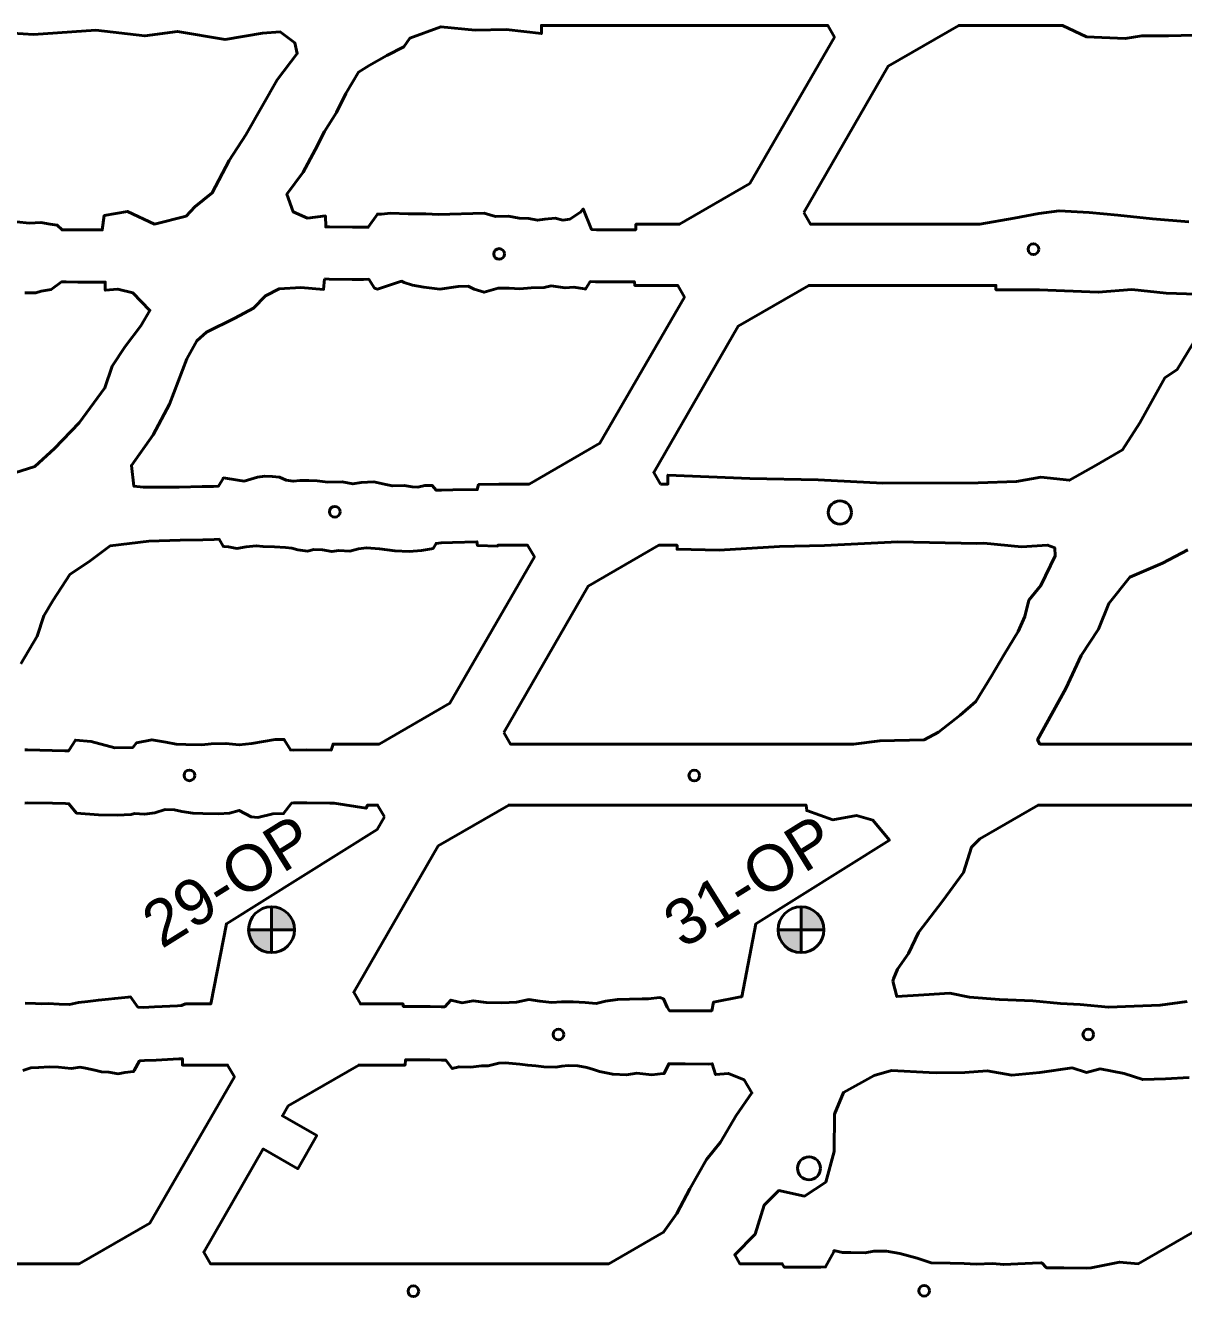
# Model space of a CAD drawing. Header units: millimetres. Extents: x -28 to 1943, y -5245 to 2752.
# Drawn here: x 1155.9 to 1231.6, y -0.4 to 82.7 of the extents above; entities that cross this region are included whole.
import ezdxf

# ---------------------------------------------------------------- set-up
doc = ezdxf.new("R2010")
doc.units = ezdxf.units.MM
doc.styles.add('DG-T1-473 TO 560$0$Standard', font='arial.ttf')

msp = doc.modelspace()

# ---------------------------------------------------------------- hatches: boundary and pattern name
at = {"linetype": 'Continuous', "lineweight": 40}
h = msp.add_hatch(color=7, dxfattribs=at)
h.paths.add_polyline_path([(1173.47, 23.601, 0.414214), (1171.97, 25.101), (1171.97, 23.601)])
h.paths.add_polyline_path([(1171.97, 23.601), (1170.47, 23.601, 0.414214), (1171.97, 22.101)])
h = msp.add_hatch(color=3, dxfattribs=at)
h.paths.add_polyline_path([(1208.111, 23.601, 0.414214), (1206.611, 25.101), (1206.611, 23.601)])
h.paths.add_polyline_path([(1206.611, 23.601), (1205.111, 23.601, 0.414214), (1206.611, 22.101)])
h = msp.add_hatch(color=3, dxfattribs=at)
h.paths.add_polyline_path([(1208.111, 23.601, 0.414214), (1206.611, 25.101), (1206.611, 23.601)])
h.paths.add_polyline_path([(1206.611, 23.601), (1205.111, 23.601, 0.414214), (1206.611, 22.101)])

# ---------------------------------------------------------------- linework, layer by layer
at = {"color": 7, "linetype": 'Continuous', "lineweight": 40}
for p, q in [((1171.97, 22.101), (1171.97, 25.101)), ((1171.97, 22.101), (1171.97, 25.101)), ((1170.47, 23.601), (1173.47, 23.601)), ((1170.47, 23.601), (1173.47, 23.601))]:
    msp.add_line(p, q, dxfattribs=at)
at = {"color": 3, "linetype": 'Continuous', "lineweight": 40}
for p, q in [((1206.611, 22.101), (1206.611, 25.101)), ((1206.611, 22.101), (1206.611, 25.101)), ((1205.111, 23.601), (1208.111, 23.601)), ((1205.111, 23.601), (1208.111, 23.601))]:
    msp.add_line(p, q, dxfattribs=at)
at = {"color": 7, "lineweight": 40}
msp.add_line((1212.619, 20.245), (1212.658, 20.384), dxfattribs=at)
msp.add_line((1212.619, 20.245), (1212.658, 20.384), dxfattribs=at)
at = {"lineweight": 40}
for points in [[(1154.375, 82.285), (1156.388, 82.163), (1160.465, 82.428), (1163.679, 82.057), (1165.827, 82.351), (1168.938, 81.836), (1171.385, 82.251), (1172.545, 82.327), (1173.499, 81.6), (1173.648, 80.906), (1172.334, 79.19), (1171.366, 77.458), (1170.283, 75.599), (1169.192, 73.904), (1168.084, 71.794), (1166.957, 70.89), (1166.375, 70.273), (1164.316, 69.758), (1162.544, 70.585), (1161.025, 70.309), (1160.898, 69.372), (1160.532, 69.373), (1159.328, 69.371), (1158.59, 69.369), (1158.269, 69.369), (1157.954, 69.693), (1157.481, 69.741), (1156.868, 69.852), (1156.141, 69.81), (1155.279, 69.893)], [(1154.375, 82.285), (1156.388, 82.163), (1160.465, 82.428), (1163.679, 82.057), (1165.827, 82.351), (1168.938, 81.836), (1171.385, 82.251), (1172.545, 82.327), (1173.499, 81.6), (1173.648, 80.906), (1172.334, 79.19), (1171.366, 77.458), (1170.283, 75.599), (1169.192, 73.904), (1168.084, 71.794), (1166.957, 70.89), (1166.375, 70.273), (1164.316, 69.758), (1162.544, 70.585), (1161.025, 70.309), (1160.898, 69.372), (1160.532, 69.373), (1159.328, 69.371), (1158.59, 69.369), (1158.269, 69.369), (1157.954, 69.693), (1157.481, 69.741), (1156.868, 69.852), (1156.141, 69.81), (1155.279, 69.893)], [(1233.147, 82.125), (1230.647, 82.067), (1228.906, 82.064), (1227.812, 81.888), (1225.286, 82.008), (1223.724, 82.748), (1216.936, 82.748), (1212.314, 80.08), (1206.79, 70.511)], [(1233.147, 82.125), (1230.647, 82.067), (1228.906, 82.064), (1227.812, 81.888), (1225.286, 82.008), (1223.724, 82.748), (1216.936, 82.748), (1212.314, 80.08), (1206.79, 70.511)], [(1206.79, 70.511), (1207.23, 69.748), (1218.313, 69.748), (1220.56, 70.141), (1222.161, 70.452), (1223.505, 70.624), (1225.456, 70.504), (1227.333, 70.342), (1229.607, 70.095), (1231.98, 69.903)], [(1206.79, 70.511), (1207.23, 69.748), (1218.313, 69.748), (1220.56, 70.141), (1222.161, 70.452), (1223.505, 70.624), (1225.456, 70.504), (1227.333, 70.342), (1229.607, 70.095), (1231.98, 69.903)], [(1175.432, 66.172), (1175.743, 66.149), (1177.24, 66.138), (1177.991, 66.139), (1178.329, 66.144), (1178.704, 65.57), (1178.909, 65.498), (1180.481, 66.013), (1180.645, 65.936), (1181.193, 65.763), (1181.934, 65.636), (1182.985, 65.49), (1184.176, 65.678), (1184.826, 65.685), (1185.222, 65.49), (1185.872, 65.298), (1186.794, 65.561), (1187.509, 65.561), (1188.209, 65.521), (1188.962, 65.576), (1189.815, 65.598), (1190.26, 65.707), (1190.721, 65.659), (1191.173, 65.594), (1191.755, 65.624), (1192.452, 65.527), (1192.513, 65.501), (1192.822, 65.989), (1193.169, 65.971), (1193.903, 65.967), (1195.401, 65.973), (1195.707, 65.985), (1195.731, 65.748), (1198.54, 65.748), (1198.98, 64.985), (1193.456, 55.416), (1188.834, 52.748), (1186.876, 52.748), (1186.876, 52.741), (1185.513, 52.715), (1185.424, 52.388), (1183.841, 52.375), (1183.081, 52.356), (1182.745, 52.345), (1182.477, 52.658), (1182.005, 52.648), (1181.544, 52.556), (1181.167, 52.575), (1180.654, 52.648), (1179.883, 52.629), (1179.449, 52.73), (1178.655, 52.905), (1177.835, 52.853), (1177.294, 52.757), (1176.601, 52.889), (1175.654, 52.865), (1174.946, 52.954), (1174.4, 52.992), (1173.836, 52.986), (1173.392, 52.938), (1172.924, 53.015), (1172.487, 53.209), (1172.018, 53.252), (1171.536, 53.264), (1171.053, 53.207), (1170.606, 53.065), (1170.172, 52.948), (1169.756, 53.008), (1168.828, 53.15), (1168.812, 53.105), (1168.502, 52.616), (1168.17, 52.595), (1167.43, 52.586), (1165.932, 52.542), (1163.569, 52.554), (1162.963, 52.609), (1162.806, 53.969), (1164.222, 55.963), (1165.296, 57.979), (1166.436, 60.93), (1167.085, 62.112), (1167.724, 62.69), (1169.572, 63.608), (1170.795, 64.252), (1171.564, 65.064), (1172.461, 65.523), (1173.886, 65.6), (1175.376, 65.48), (1175.427, 66.173)], [(1175.432, 66.172), (1175.743, 66.149), (1177.24, 66.138), (1177.991, 66.139), (1178.329, 66.144), (1178.704, 65.57), (1178.909, 65.498), (1180.481, 66.013), (1180.645, 65.936), (1181.193, 65.763), (1181.934, 65.636), (1182.985, 65.49), (1184.176, 65.678), (1184.826, 65.685), (1185.222, 65.49), (1185.872, 65.298), (1186.794, 65.561), (1187.509, 65.561), (1188.209, 65.521), (1188.962, 65.576), (1189.815, 65.598), (1190.26, 65.707), (1190.721, 65.659), (1191.173, 65.594), (1191.755, 65.624), (1192.452, 65.527), (1192.513, 65.501), (1192.822, 65.989), (1193.169, 65.971), (1193.903, 65.967), (1195.401, 65.973), (1195.707, 65.985), (1195.731, 65.748), (1198.54, 65.748), (1198.98, 64.985), (1193.456, 55.416), (1188.834, 52.748), (1186.876, 52.748), (1186.876, 52.741), (1185.513, 52.715), (1185.424, 52.388), (1183.841, 52.375), (1183.081, 52.356), (1182.745, 52.345), (1182.477, 52.658), (1182.005, 52.648), (1181.544, 52.556), (1181.167, 52.575), (1180.654, 52.648), (1179.883, 52.629), (1179.449, 52.73), (1178.655, 52.905), (1177.835, 52.853), (1177.294, 52.757), (1176.601, 52.889), (1175.654, 52.865), (1174.946, 52.954), (1174.4, 52.992), (1173.836, 52.986), (1173.392, 52.938), (1172.924, 53.015), (1172.487, 53.209), (1172.018, 53.252), (1171.536, 53.264), (1171.053, 53.207), (1170.606, 53.065), (1170.172, 52.948), (1169.756, 53.008), (1168.828, 53.15), (1168.812, 53.105), (1168.502, 52.616), (1168.17, 52.595), (1167.43, 52.586), (1165.932, 52.542), (1163.569, 52.554), (1162.963, 52.609), (1162.806, 53.969), (1164.222, 55.963), (1165.296, 57.979), (1166.436, 60.93), (1167.085, 62.112), (1167.724, 62.69), (1169.572, 63.608), (1170.795, 64.252), (1171.564, 65.064), (1172.461, 65.523), (1173.886, 65.6), (1175.376, 65.48), (1175.427, 66.173)], [(1197.415, 52.748), (1196.975, 53.511), (1202.499, 63.08), (1207.121, 65.748), (1219.356, 65.748), (1219.356, 65.464), (1222.215, 65.463), (1226.049, 65.298), (1228.255, 65.469), (1230.506, 65.242), (1232.504, 65.176)], [(1197.415, 52.748), (1196.975, 53.511), (1202.499, 63.08), (1207.121, 65.748), (1219.356, 65.748), (1219.356, 65.464), (1222.215, 65.463), (1226.049, 65.298), (1228.255, 65.469), (1230.506, 65.242), (1232.504, 65.176)], [(1232.57, 62.468), (1231.216, 60.238), (1230.4, 59.695), (1228.77, 56.758), (1227.636, 54.985), (1225.91, 53.996), (1224.172, 53.001), (1222.306, 53.197), (1220.703, 52.922), (1218.194, 52.826), (1211.951, 52.818), (1207.735, 53.023), (1203.256, 53.108), (1197.902, 53.336), (1197.902, 52.748), (1197.415, 52.748)], [(1232.57, 62.468), (1231.216, 60.238), (1230.4, 59.695), (1228.77, 56.758), (1227.636, 54.985), (1225.91, 53.996), (1224.172, 53.001), (1222.306, 53.197), (1220.703, 52.922), (1218.194, 52.826), (1211.951, 52.818), (1207.735, 53.023), (1203.256, 53.108), (1197.902, 53.336), (1197.902, 52.748), (1197.415, 52.748)], [(1231.914, 48.45), (1230.263, 47.586), (1228.13, 46.65), (1226.746, 44.94), (1226.076, 43.266), (1224.943, 41.529), (1223.937, 39.386), (1223.026, 37.711), (1222.086, 36.018), (1222.242, 35.748), (1223.298, 35.748), (1224.141, 35.748), (1239.946, 35.748)], [(1231.914, 48.45), (1230.263, 47.586), (1228.13, 46.65), (1226.746, 44.94), (1226.076, 43.266), (1224.943, 41.529), (1223.937, 39.386), (1223.026, 37.711), (1222.086, 36.018), (1222.242, 35.748), (1223.298, 35.748), (1224.141, 35.748), (1239.946, 35.748)], [(1179.35, 30.985), (1178.91, 31.748), (1178.25, 31.748), (1178.159, 31.542), (1176.069, 31.888), (1175.891, 31.888), (1175.791, 31.887), (1174.283, 31.895), (1173.432, 31.903), (1173.282, 31.877), (1172.761, 31.195), (1172.054, 31.178), (1171.077, 30.948), (1170.646, 30.982), (1169.857, 31.4), (1169.211, 31.214), (1168.51, 31.191), (1167.481, 31.207), (1166.81, 31.218), (1166.106, 31.343), (1165.612, 31.45), (1165.01, 31.456), (1164.344, 31.255), (1163.663, 31.163), (1163.006, 31.209), (1162.776, 31.129), (1161.87, 31.09), (1160.657, 31.122), (1159.214, 31.232), (1158.717, 31.844), (1158.484, 31.85), (1157.635, 31.871), (1156.037, 31.895), (1155.823, 31.883)], [(1179.35, 30.985), (1178.91, 31.748), (1178.25, 31.748), (1178.159, 31.542), (1176.069, 31.888), (1175.891, 31.888), (1175.791, 31.887), (1174.283, 31.895), (1173.432, 31.903), (1173.282, 31.877), (1172.761, 31.195), (1172.054, 31.178), (1171.077, 30.948), (1170.646, 30.982), (1169.857, 31.4), (1169.211, 31.214), (1168.51, 31.191), (1167.481, 31.207), (1166.81, 31.218), (1166.106, 31.343), (1165.612, 31.45), (1165.01, 31.456), (1164.344, 31.255), (1163.663, 31.163), (1163.006, 31.209), (1162.776, 31.129), (1161.87, 31.09), (1160.657, 31.122), (1159.214, 31.232), (1158.717, 31.844), (1158.484, 31.85), (1157.635, 31.871), (1156.037, 31.895), (1155.823, 31.883)], [(1212.658, 20.384), (1212.928, 21.025), (1213.633, 22.038), (1214.287, 23.418), (1215.86, 25.471), (1217.237, 27.354), (1217.768, 28.999), (1218.303, 29.538), (1222.132, 31.748), (1240.63, 31.748)], [(1212.658, 20.384), (1212.928, 21.025), (1213.633, 22.038), (1214.287, 23.418), (1215.86, 25.471), (1217.237, 27.354), (1217.768, 28.999), (1218.303, 29.538), (1222.132, 31.748), (1240.63, 31.748)], [(1155.857, 18.803), (1156.522, 18.779), (1156.904, 18.757), (1157.351, 18.771), (1158.069, 18.729), (1158.747, 18.705), (1159.341, 18.831), (1159.954, 18.907), (1160.644, 18.996), (1161.301, 19.061), (1161.708, 19.108), (1162.591, 19.184), (1162.748, 19.206), (1163.233, 18.537), (1163.569, 18.521), (1164.311, 18.553), (1165.812, 18.63), (1166.081, 18.634), (1166.344, 18.748), (1167.996, 18.748), (1169.016, 23.996), (1178.871, 30.154), (1179.35, 30.985)], [(1155.857, 18.803), (1156.522, 18.779), (1156.904, 18.757), (1157.351, 18.771), (1158.069, 18.729), (1158.747, 18.705), (1159.341, 18.831), (1159.954, 18.907), (1160.644, 18.996), (1161.301, 19.061), (1161.708, 19.108), (1162.591, 19.184), (1162.748, 19.206), (1163.233, 18.537), (1163.569, 18.521), (1164.311, 18.553), (1165.812, 18.63), (1166.081, 18.634), (1166.344, 18.748), (1167.996, 18.748), (1169.016, 23.996), (1178.871, 30.154), (1179.35, 30.985)], [(1231.879, 18.897), (1230.105, 18.661), (1228.405, 18.606), (1226.718, 18.528), (1224.872, 18.703), (1223.588, 18.765), (1221.773, 18.94), (1219.59, 19.035), (1217.634, 19.196), (1216.341, 19.46), (1214.644, 19.343), (1212.883, 19.233), (1212.619, 20.245)], [(1231.879, 18.897), (1230.105, 18.661), (1228.405, 18.606), (1226.718, 18.528), (1224.872, 18.703), (1223.588, 18.765), (1221.773, 18.94), (1219.59, 19.035), (1217.634, 19.196), (1216.341, 19.46), (1214.644, 19.343), (1212.883, 19.233), (1212.619, 20.245)], [(1155.689, 14.399), (1156.223, 14.557), (1156.74, 14.598), (1157.425, 14.634), (1158.042, 14.602), (1158.859, 14.526), (1159.45, 14.602), (1159.795, 14.551), (1160.411, 14.412), (1160.849, 14.311), (1161.326, 14.288), (1161.93, 14.184), (1162.375, 14.252), (1162.949, 14.327), (1162.992, 14.39), (1163.338, 15.025), (1163.651, 15.041), (1164.42, 15.073), (1165.903, 15.157), (1166.136, 15.159), (1166.14, 14.748), (1169.095, 14.748), (1169.536, 13.985), (1164.011, 4.416), (1159.389, 1.748), (1132.448, 1.748)], [(1155.689, 14.399), (1156.223, 14.557), (1156.74, 14.598), (1157.425, 14.634), (1158.042, 14.602), (1158.859, 14.526), (1159.45, 14.602), (1159.795, 14.551), (1160.411, 14.412), (1160.849, 14.311), (1161.326, 14.288), (1161.93, 14.184), (1162.375, 14.252), (1162.949, 14.327), (1162.992, 14.39), (1163.338, 15.025), (1163.651, 15.041), (1164.42, 15.073), (1165.903, 15.157), (1166.136, 15.159), (1166.14, 14.748), (1169.095, 14.748), (1169.536, 13.985), (1164.011, 4.416), (1159.389, 1.748), (1132.448, 1.748)], [(1173.054, 12.08), (1177.676, 14.748), (1179.285, 14.748), (1180.703, 14.748), (1180.735, 15.098), (1182.33, 15.082), (1183.081, 15.079), (1183.367, 15.079), (1183.792, 14.521), (1184.235, 14.635), (1184.999, 14.604), (1185.71, 14.707), (1186.139, 14.694), (1186.847, 14.87), (1187.244, 14.893), (1188.204, 14.812), (1188.726, 14.738), (1189.27, 14.693), (1189.774, 14.635), (1190.574, 14.618), (1190.964, 14.672), (1191.378, 14.711), (1191.997, 14.709), (1192.598, 14.596), (1193.03, 14.461), (1193.431, 14.336), (1194.292, 14.15), (1195.198, 14.115), (1195.86, 14.226), (1196.849, 14.117), (1197.591, 14.199), (1197.648, 14.189), (1197.959, 14.839), (1198.275, 14.828), (1199.026, 14.819), (1200.525, 14.812), (1200.805, 14.831), (1200.805, 14.831), (1201.02, 14.127), (1201.86, 14.197), (1202.885, 13.774), (1203.399, 12.927), (1202.359, 11.446), (1201.349, 9.697), (1200.43, 8.564), (1199.325, 6.653), (1198.494, 5.035), (1197.615, 3.818), (1194.03, 1.748), (1167.971, 1.748), (1167.53, 2.511), (1171.43, 9.266), (1173.681, 7.966), (1174.931, 10.131), (1172.68, 11.431), (1173.054, 12.08)], [(1173.054, 12.08), (1177.676, 14.748), (1179.285, 14.748), (1180.703, 14.748), (1180.735, 15.098), (1182.33, 15.082), (1183.081, 15.079), (1183.367, 15.079), (1183.792, 14.521), (1184.235, 14.635), (1184.999, 14.604), (1185.71, 14.707), (1186.139, 14.694), (1186.847, 14.87), (1187.244, 14.893), (1188.204, 14.812), (1188.726, 14.738), (1189.27, 14.693), (1189.774, 14.635), (1190.574, 14.618), (1190.964, 14.672), (1191.378, 14.711), (1191.997, 14.709), (1192.598, 14.596), (1193.03, 14.461), (1193.431, 14.336), (1194.292, 14.15), (1195.198, 14.115), (1195.86, 14.226), (1196.849, 14.117), (1197.591, 14.199), (1197.648, 14.189), (1197.959, 14.839), (1198.275, 14.828), (1199.026, 14.819), (1200.525, 14.812), (1200.805, 14.831), (1200.805, 14.831), (1201.02, 14.127), (1201.86, 14.197), (1202.885, 13.774), (1203.399, 12.927), (1202.359, 11.446), (1201.349, 9.697), (1200.43, 8.564), (1199.325, 6.653), (1198.494, 5.035), (1197.615, 3.818), (1194.03, 1.748), (1167.971, 1.748), (1167.53, 2.511), (1171.43, 9.266), (1173.681, 7.966), (1174.931, 10.131), (1172.68, 11.431), (1173.054, 12.08)], [(1232.932, 4.208), (1228.671, 1.748), (1227.446, 1.865), (1225.594, 1.481), (1225.308, 1.468), (1223.804, 1.484), (1223.054, 1.485), (1222.675, 1.487), (1222.361, 1.803), (1222.287, 1.821), (1221.755, 1.794), (1220.793, 1.742), (1219.873, 1.702), (1219.134, 1.766), (1218.078, 1.731), (1217.275, 1.764), (1216.359, 1.801), (1215.114, 1.822), (1214.216, 2.11), (1213.077, 2.427), (1212.194, 2.579), (1211.38, 2.566), (1210.796, 2.464), (1209.87, 2.49), (1209.313, 2.493), (1208.766, 2.609), (1208.763, 2.526), (1208.215, 1.55), (1207.902, 1.532), (1207.162, 1.536), (1205.671, 1.529), (1205.499, 1.53), (1205.378, 1.748), (1202.612, 1.748), (1202.277, 2.327), (1203.6, 3.685), (1204.204, 5.586), (1205.155, 6.54), (1206.841, 6.175), (1208.23, 7.093), (1208.778, 9.088), (1208.805, 11.546), (1209.382, 12.955), (1211.385, 14.062), (1212.537, 14.389), (1214.983, 14.265), (1215.486, 14.233), (1217.323, 14.261), (1218.776, 14.363), (1220.4, 14.083), (1222.234, 14.253), (1224.352, 14.557), (1225.279, 14.268), (1226.188, 14.494), (1227.742, 14.189), (1228.964, 13.8), (1230.455, 13.837), (1231.996, 13.935)], [(1232.932, 4.208), (1228.671, 1.748), (1227.446, 1.865), (1225.594, 1.481), (1225.308, 1.468), (1223.804, 1.484), (1223.054, 1.485), (1222.675, 1.487), (1222.361, 1.803), (1222.287, 1.821), (1221.755, 1.794), (1220.793, 1.742), (1219.873, 1.702), (1219.134, 1.766), (1218.078, 1.731), (1217.275, 1.764), (1216.359, 1.801), (1215.114, 1.822), (1214.216, 2.11), (1213.077, 2.427), (1212.194, 2.579), (1211.38, 2.566), (1210.796, 2.464), (1209.87, 2.49), (1209.313, 2.493), (1208.766, 2.609), (1208.763, 2.526), (1208.215, 1.55), (1207.902, 1.532), (1207.162, 1.536), (1205.671, 1.529), (1205.499, 1.53), (1205.378, 1.748), (1202.612, 1.748), (1202.277, 2.327), (1203.6, 3.685), (1204.204, 5.586), (1205.155, 6.54), (1206.841, 6.175), (1208.23, 7.093), (1208.778, 9.088), (1208.805, 11.546), (1209.382, 12.955), (1211.385, 14.062), (1212.537, 14.389), (1214.983, 14.265), (1215.486, 14.233), (1217.323, 14.261), (1218.776, 14.363), (1220.4, 14.083), (1222.234, 14.253), (1224.352, 14.557), (1225.279, 14.268), (1226.188, 14.494), (1227.742, 14.189), (1228.964, 13.8), (1230.455, 13.837), (1231.996, 13.935)]]:
    msp.add_lwpolyline(points, dxfattribs=at)
for points in [[(1203.271, 72.416), (1198.649, 69.748), (1195.805, 69.748), (1195.796, 69.388), (1195.483, 69.389), (1193.981, 69.384), (1193.233, 69.376), (1192.903, 69.407), (1192.361, 70.745), (1192.189, 70.529), (1191.486, 70.083), (1191.03, 70.014), (1190.535, 70.144), (1189.857, 70.069), (1189.362, 70.007), (1188.794, 70.115), (1188.163, 70.147), (1187.466, 70.271), (1186.612, 70.259), (1185.872, 70.478), (1182.887, 70.387), (1182.058, 70.431), (1180.918, 70.419), (1179.758, 70.472), (1179.172, 70.407), (1178.894, 70.411), (1178.298, 69.547), (1178.013, 69.55), (1177.271, 69.557), (1175.765, 69.566), (1175.514, 69.571), (1175.491, 70.285), (1174.316, 70.146), (1173.391, 70.566), (1172.977, 71.706), (1174.041, 73.151), (1174.829, 74.603), (1175.441, 75.802), (1176.223, 77.062), (1176.828, 78.302), (1177.665, 79.684), (1178.347, 80.118), (1179.508, 80.778), (1180.625, 81.352), (1181.028, 81.919), (1183.055, 82.66), (1185.285, 82.444), (1187.309, 82.489), (1189.625, 82.21), (1189.625, 82.748), (1208.355, 82.748), (1208.795, 81.985)], [(1203.271, 72.416), (1198.649, 69.748), (1195.805, 69.748), (1195.796, 69.388), (1195.483, 69.389), (1193.981, 69.384), (1193.233, 69.376), (1192.903, 69.407), (1192.361, 70.745), (1192.189, 70.529), (1191.486, 70.083), (1191.03, 70.014), (1190.535, 70.144), (1189.857, 70.069), (1189.362, 70.007), (1188.794, 70.115), (1188.163, 70.147), (1187.466, 70.271), (1186.612, 70.259), (1185.872, 70.478), (1182.887, 70.387), (1182.058, 70.431), (1180.918, 70.419), (1179.758, 70.472), (1179.172, 70.407), (1178.894, 70.411), (1178.298, 69.547), (1178.013, 69.55), (1177.271, 69.557), (1175.765, 69.566), (1175.514, 69.571), (1175.491, 70.285), (1174.316, 70.146), (1173.391, 70.566), (1172.977, 71.706), (1174.041, 73.151), (1174.829, 74.603), (1175.441, 75.802), (1176.223, 77.062), (1176.828, 78.302), (1177.665, 79.684), (1178.347, 80.118), (1179.508, 80.778), (1180.625, 81.352), (1181.028, 81.919), (1183.055, 82.66), (1185.285, 82.444), (1187.309, 82.489), (1189.625, 82.21), (1189.625, 82.748), (1208.355, 82.748), (1208.795, 81.985)], [(1187.16, 36.511), (1187.6, 35.748), (1192.366, 35.748), (1210.049, 35.748), (1211.756, 35.961), (1214.657, 36.027), (1215.602, 36.532), (1217.015, 37.636), (1218.04, 38.522), (1219.055, 40.155), (1219.892, 41.603), (1220.808, 43.102), (1221.261, 44.093), (1221.51, 45.154), (1222.307, 46.106), (1223.237, 48.061), (1223.213, 48.577), (1222.735, 48.761), (1221.026, 48.655), (1218.577, 48.875), (1218.107, 48.857), (1212.941, 48.972), (1208.136, 48.728), (1205.201, 48.672), (1201.257, 48.424), (1198.502, 48.488), (1198.502, 48.748), (1197.306, 48.748), (1192.684, 46.08)], [(1187.16, 36.511), (1187.6, 35.748), (1192.366, 35.748), (1210.049, 35.748), (1211.756, 35.961), (1214.657, 36.027), (1215.602, 36.532), (1217.015, 37.636), (1218.04, 38.522), (1219.055, 40.155), (1219.892, 41.603), (1220.808, 43.102), (1221.261, 44.093), (1221.51, 45.154), (1222.307, 46.106), (1223.237, 48.061), (1223.213, 48.577), (1222.735, 48.761), (1221.026, 48.655), (1218.577, 48.875), (1218.107, 48.857), (1212.941, 48.972), (1208.136, 48.728), (1205.201, 48.672), (1201.257, 48.424), (1198.502, 48.488), (1198.502, 48.748), (1197.306, 48.748), (1192.684, 46.08)], [(1182.869, 29.08), (1187.491, 31.748), (1206.945, 31.748), (1206.986, 31.395), (1208.688, 30.792), (1210.242, 31.062), (1211.316, 30.756), (1212.392, 29.454), (1203.657, 23.996), (1202.728, 19.217), (1202.656, 19.213), (1200.876, 18.862), (1200.774, 18.303), (1200.507, 18.3), (1199.003, 18.298), (1198.248, 18.297), (1198.005, 18.302), (1197.85, 18.542), (1197.603, 19.079), (1197.364, 19.158), (1196.617, 19.074), (1196.213, 19.088), (1195.387, 19.048), (1194.602, 19.027), (1193.815, 18.919), (1193.208, 18.767), (1192.487, 18.844), (1191.704, 18.876), (1190.945, 18.89), (1190.303, 18.843), (1189.523, 18.929), (1188.801, 19.035), (1188.002, 18.857), (1187.036, 18.811), (1186.009, 18.851), (1185.156, 18.953), (1184.444, 18.821), (1183.706, 18.997), (1183.305, 18.562), (1183.077, 18.562), (1182.346, 18.57), (1180.843, 18.589), (1180.582, 18.589), (1180.574, 18.748), (1179.285, 18.748), (1177.786, 18.748), (1177.345, 19.511)], [(1182.869, 29.08), (1187.491, 31.748), (1206.945, 31.748), (1206.986, 31.395), (1208.688, 30.792), (1210.242, 31.062), (1211.316, 30.756), (1212.392, 29.454), (1203.657, 23.996), (1202.728, 19.217), (1202.656, 19.213), (1200.876, 18.862), (1200.774, 18.303), (1200.507, 18.3), (1199.003, 18.298), (1198.248, 18.297), (1198.005, 18.302), (1197.85, 18.542), (1197.603, 19.079), (1197.364, 19.158), (1196.617, 19.074), (1196.213, 19.088), (1195.387, 19.048), (1194.602, 19.027), (1193.815, 18.919), (1193.208, 18.767), (1192.487, 18.844), (1191.704, 18.876), (1190.945, 18.89), (1190.303, 18.843), (1189.523, 18.929), (1188.801, 19.035), (1188.002, 18.857), (1187.036, 18.811), (1186.009, 18.851), (1185.156, 18.953), (1184.444, 18.821), (1183.706, 18.997), (1183.305, 18.562), (1183.077, 18.562), (1182.346, 18.57), (1180.843, 18.589), (1180.582, 18.589), (1180.574, 18.748), (1179.285, 18.748), (1177.786, 18.748), (1177.345, 19.511)]]:
    msp.add_lwpolyline(points, close=True, dxfattribs=at)
at = {"color": 7, "linetype": 'Continuous', "lineweight": 40}
for points in [[(1155.823, 65.267), (1156.548, 65.265), (1156.888, 65.356), (1157.563, 65.485), (1158.238, 65.976), (1158.544, 65.972), (1159.287, 65.961), (1160.792, 65.95), (1161.088, 65.958), (1161.095, 65.425), (1161.905, 65.504), (1162.906, 65.254), (1164.016, 64.105), (1163.414, 63.11), (1162.384, 61.756), (1161.547, 60.467), (1161.067, 59.043), (1159.384, 56.758), (1157.779, 55.081), (1156.492, 53.903), (1154.77, 53.36)], [(1155.823, 65.267), (1156.548, 65.265), (1156.888, 65.356), (1157.563, 65.485), (1158.238, 65.976), (1158.544, 65.972), (1159.287, 65.961), (1160.792, 65.95), (1161.088, 65.958), (1161.095, 65.425), (1161.905, 65.504), (1162.906, 65.254), (1164.016, 64.105), (1163.414, 63.11), (1162.384, 61.756), (1161.547, 60.467), (1161.067, 59.043), (1159.384, 56.758), (1157.779, 55.081), (1156.492, 53.903), (1154.77, 53.36)], [(1155.559, 40.989), (1156.639, 42.795), (1157.067, 44.136), (1157.69, 45.155), (1158.781, 46.827), (1160.108, 47.72), (1161.405, 48.7), (1161.408, 48.7), (1163.947, 49.008), (1165.982, 49.083), (1167.47, 49.104), (1168.222, 49.124), (1168.534, 49.139), (1168.798, 48.677), (1168.864, 48.671), (1169.157, 48.634), (1169.699, 48.546), (1170.314, 48.639), (1170.969, 48.717), (1171.417, 48.658), (1172.165, 48.642), (1172.892, 48.595), (1173.29, 48.549), (1173.687, 48.455), (1174.317, 48.371), (1174.734, 48.46), (1175.295, 48.45), (1175.924, 48.339), (1176.362, 48.402), (1177.088, 48.368), (1177.666, 48.506), (1178.176, 48.583), (1179.025, 48.519), (1180.025, 48.373), (1180.963, 48.332), (1181.782, 48.413), (1182.442, 48.514), (1182.54, 48.538), (1182.732, 48.865), (1183.061, 48.905), (1183.807, 48.927), (1185.41, 48.973), (1185.436, 48.733), (1186.765, 48.692), (1186.765, 48.748), (1188.725, 48.748), (1189.165, 47.985), (1183.641, 38.416), (1179.019, 35.748), (1175.998, 35.748), (1175.876, 35.355), (1174.28, 35.36), (1173.423, 35.355), (1173.21, 35.364), (1172.826, 35.995), (1172.781, 36.044), (1172.203, 36.036), (1170.679, 35.789), (1169.861, 35.686), (1168.983, 35.781), (1168.012, 35.755), (1167.411, 35.702), (1166.357, 35.714), (1165.728, 35.73), (1165.05, 35.867), (1164.148, 36.025), (1163.133, 35.815), (1162.897, 35.523), (1161.726, 35.492), (1160.173, 35.914), (1159.136, 36.006), (1158.704, 35.316), (1158.669, 35.297), (1158.452, 35.312), (1157.609, 35.329), (1156, 35.358), (1155.834, 35.358)], [(1155.559, 40.989), (1156.639, 42.795), (1157.067, 44.136), (1157.69, 45.155), (1158.781, 46.827), (1160.108, 47.72), (1161.405, 48.7), (1161.408, 48.7), (1163.947, 49.008), (1165.982, 49.083), (1167.47, 49.104), (1168.222, 49.124), (1168.534, 49.139), (1168.798, 48.677), (1168.864, 48.671), (1169.157, 48.634), (1169.699, 48.546), (1170.314, 48.639), (1170.969, 48.717), (1171.417, 48.658), (1172.165, 48.642), (1172.892, 48.595), (1173.29, 48.549), (1173.687, 48.455), (1174.317, 48.371), (1174.734, 48.46), (1175.295, 48.45), (1175.924, 48.339), (1176.362, 48.402), (1177.088, 48.368), (1177.666, 48.506), (1178.176, 48.583), (1179.025, 48.519), (1180.025, 48.373), (1180.963, 48.332), (1181.782, 48.413), (1182.442, 48.514), (1182.54, 48.538), (1182.732, 48.865), (1183.061, 48.905), (1183.807, 48.927), (1185.41, 48.973), (1185.436, 48.733), (1186.765, 48.692), (1186.765, 48.748), (1188.725, 48.748), (1189.165, 47.985), (1183.641, 38.416), (1179.019, 35.748), (1175.998, 35.748), (1175.876, 35.355), (1174.28, 35.36), (1173.423, 35.355), (1173.21, 35.364), (1172.826, 35.995), (1172.781, 36.044), (1172.203, 36.036), (1170.679, 35.789), (1169.861, 35.686), (1168.983, 35.781), (1168.012, 35.755), (1167.411, 35.702), (1166.357, 35.714), (1165.728, 35.73), (1165.05, 35.867), (1164.148, 36.025), (1163.133, 35.815), (1162.897, 35.523), (1161.726, 35.492), (1160.173, 35.914), (1159.136, 36.006), (1158.704, 35.316), (1158.669, 35.297), (1158.452, 35.312), (1157.609, 35.329), (1156, 35.358), (1155.834, 35.358)]]:
    msp.add_lwpolyline(points, dxfattribs=at)
at = {"lineweight": 40}
for centre, radius in [((1221.812, 68.113), 0.35), ((1186.856, 67.8), 0.35), ((1209.152, 50.894), 0.757), ((1176.107, 50.938), 0.35), ((1166.597, 33.695), 0.35), ((1199.625, 33.684), 0.35), ((1190.738, 16.745), 0.35), ((1225.401, 16.748), 0.35), ((1225.401, 16.748), 0.35), ((1207.135, 7.999), 0.75), ((1181.249, -0.044), 0.35), ((1214.664, -0.014), 0.35)]:
    msp.add_circle(centre, radius, dxfattribs=at)
at = {"color": 7, "linetype": 'Continuous', "lineweight": 40}
msp.add_circle((1171.97, 23.601), 1.5, dxfattribs=at)
at = {"color": 3, "linetype": 'Continuous', "lineweight": 40}
msp.add_circle((1206.611, 23.601), 1.5, dxfattribs=at)

# ---------------------------------------------------------------- texts
at = {"linetype": 'Continuous', "style": 'DG-T1-473 TO 560$0$Standard'}
for s, p in [('29-OP', (1164.779, 22.314)), ('31-OP', (1198.883, 22.314))]:
    msp.add_text(s, height=3, rotation=32, dxfattribs=at).set_placement(p)

doc.saveas('drawing.dxf')
